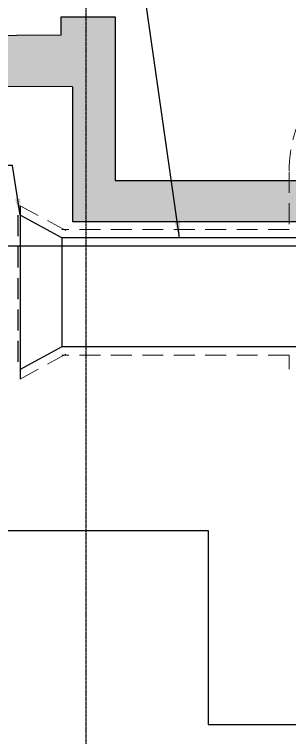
# Model space of a CAD drawing. Header units: inches. Extents: x 751443 to 884462, y -58136 to 349881.
# Drawn here: x 866938 to 868578, y 228209 to 232528 of the extents above; entities that cross this region are included whole.
import ezdxf

# ---------------------------------------------------------------- set-up
doc = ezdxf.new("R2010")
doc.units = ezdxf.units.IN
doc.header["$MEASUREMENT"] = 0
for name, pattern in [('CENTER', [50.79999999999998, 31.75, -6.349999999999998, 6.349999999999998, -6.349999999999998]), ('DASHED2', [9.524999999999995, 6.349999999999998, -3.174999999999998]), ('HIDDEN', [0.375, 0.25, -0.125]), ('xref-0B2_BOH$0$HIDDEN', [0.375, 0.25, -0.125])]:
    doc.linetypes.add(name, pattern=pattern)
for name, color, linetype in [('01-R-RDUCT', 3, 'Continuous'), ('AC-LEADER', 30, 'Continuous'), ('AXES', 8, 'CENTER'), ('HATCH', 8, 'Continuous'), ('sec', 8, 'DASHED2'), ('WALL', 8, 'Continuous')]:
    doc.layers.add(name, color=color, linetype=linetype)
doc.layers.add('M-S.DUCT', color=1, linetype='Continuous', lineweight=15)
doc.layers.add('M-TEXT.EX-D', color=2, linetype='Continuous', lineweight=15)
doc.styles.add('HOREA', font='arial.ttf')
doc.styles.add('ROMANS', font='romans')
doc.dimstyles.new('DIM 1-50', dxfattribs={"dimtxt": 210, "dimasz": 150, "dimexe": 0.18, "dimexo": 0.0625, "dimgap": 25, "dimtad": 0, "dimdec": 0, "dimzin": 0, "dimdsep": 46, "dimtxsty": 'HOREA', "dimblk": 'OBLIQUE', "dimcen": 0.09, "dimclrd": 256, "dimclre": 256, "dimclrt": 31, "dimadec": 0, "dimazin": 0, "dimtfac": 1, "dimtdec": 0, "dimtofl": 0, "dimtmove": 0, "dimatfit": 3, "dimfxl": 0, "dimtolj": 1, "dimtzin": 0, "dimarcsym": 0})
doc.dimstyles.new('POINTER', dxfattribs={"dimscale": 0, "dimtxt": 50, "dimasz": 100, "dimexe": 1, "dimexo": 0, "dimgap": 25, "dimtad": 0, "dimdec": 0, "dimzin": 12, "dimdsep": 46, "dimtxsty": 'ROMANS', "dimcen": 1, "dimclrd": 256, "dimclre": 256, "dimclrt": 3, "dimadec": 0, "dimazin": 0, "dimtfac": 1, "dimtdec": 0, "dimtofl": 0, "dimtmove": 0, "dimatfit": 3, "dimfxl": 0, "dimtolj": 1, "dimtzin": 12, "dimarcsym": 0})

# ---------------------------------------------------------------- blocks, each defined once
blk = doc.blocks.new('_Oblique')
at = {"color": 0, "linetype": 'ByBlock', "lineweight": -2}
blk.add_line((-0.5, -0.5), (0.5, 0.5), dxfattribs=at)

msp = doc.modelspace()

# ---------------------------------------------------------------- hatches: boundary and pattern name
at = {"layer": 'HATCH'}
h = msp.add_hatch(dxfattribs=at)
h.set_pattern_fill('ANSI31', color=256, style=0)
h.set_pattern_definition([(45, (233601.4974632828, -55778.03960103847), (-0.08838834764831843, 0.08838834764831845), [])])
edge = h.paths.add_edge_path()
edge.add_line((867284.6990897033, 232096.8617018046), (867284.6990897033, 231292.4748865997))
edge.add_line((867284.6990897033, 231292.4748865997), (871323.5151202462, 231292.4748865997))
edge.add_line((871323.5151202462, 231292.4748865997), (871323.5151202462, 231536.0577786301))
edge.add_line((871323.5151202462, 231536.0577786301), (867537.8962892547, 231536.0577786301))
edge.add_line((867537.8962892547, 231536.0577786301), (867537.8962892547, 232513.9134687851))
edge.add_line((867537.8962892547, 232513.9134687851), (867215.9667759306, 232513.9134687851))
edge.add_line((867215.9667759306, 232513.9134687851), (867215.9667759306, 232403.6330894238))
edge.add_arc((867118.7457521406, 215661.5072503616), 16742.40811647062, 89.66728886250996, 146.3236722127223)
edge.add_line((853185.9934906142, 224945.1834595685), (853016.9279183872, 224945.1834595687))
edge.add_line((853016.9279183872, 224945.1834595687), (853016.9279183872, 225873.3687452266))
edge.add_line((853016.9279183872, 225873.3687452266), (852904.3462016714, 225873.3687452266))
edge.add_line((852904.3462016714, 225873.3687452266), (852904.3462016714, 228044.0444604172))
edge.add_line((852904.3462016714, 228044.0444604172), (853144.1713359539, 228044.0444604172))
edge.add_line((853144.1713359539, 228044.0444604172), (853144.1713359539, 228939.7396846681))
edge.add_line((853144.1713359539, 228939.7396846681), (852631.3363780497, 228939.7396846681))
edge.add_line((852631.3363780497, 228939.7396846681), (852631.3363780497, 224068.6089301263))
edge.add_line((852631.3363780497, 224068.6089301263), (852995.3942447641, 224068.6089301263))
edge.add_arc((867118.7457521406, 215661.5072503617), 16436.19227360204, 89.42148477913832, 149.2362475429989, ccw=False)

# ---------------------------------------------------------------- linework, layer by layer
at = {"layer": '01-R-RDUCT'}
for p, q in [((866972.234746312, 231385.5041123174), (866972.234746312, 230350.7474761501)), ((867219.5195059723, 231193.1257942337), (866972.234746312, 231328.5018819578)), ((868625.2012516173, 231193.1257942337), (867219.5195059723, 231193.1257942337)), ((867219.5195059723, 231193.1257942337), (867219.5195059723, 230543.1257942337)), ((867219.5195059723, 230543.1257942337), (866972.234746312, 230407.7497065097)), ((868625.2012516173, 230543.1257942337), (867219.5195059723, 230543.1257942337))]:
    msp.add_line(p, q, dxfattribs=at)
at = {"layer": '01-R-RDUCT', "linetype": 'xref-0B2_BOH$0$HIDDEN', "ltscale": 500}
msp.add_line((866957.8305974619, 231328.5018819578), (866957.8305974619, 230407.7497065097), dxfattribs=at)
at = {"layer": 'AXES', "linetype": 'CENTER', "ltscale": 0.03}
msp.add_line((867365.466976396, 217956.31546143), (867365.4669763959, 236822.4506352996), dxfattribs=at)
at = {"layer": 'M-S.DUCT', "color": 8, "linetype": 'HIDDEN', "ltscale": 500}
for p, q in [((868575.2012516173, 231587.7093705838), (868575.2012516174, 231243.1257942338)), ((867243.5295395605, 231236.9837272344), (866972.234746312, 231385.5041123174)), ((868575.2012516174, 231243.1257942338), (867219.5195059723, 231243.1257942337)), ((867243.5295395605, 230499.2678612331), (866972.234746312, 230350.7474761501)), ((868575.2012516174, 230493.1257942337), (867219.5195059723, 230493.1257942337)), ((868575.2012516174, 230493.1257942337), (868575.2012516173, 230410.0500378802))]:
    msp.add_line(p, q, dxfattribs=at)
msp.add_arc((869375.2012516173, 231587.7093705838), 800, 90, 180, dxfattribs=at)
at = {"layer": 'sec', "linetype": 'ByBlock'}
for p, q in [((866892.765314513, 229446.8224941182), (868091.9634764335, 229446.8224941182)), ((868091.9634764335, 229446.8224941182), (868091.9634764335, 228287.8328244718)), ((868091.9634764335, 228287.8328244718), (869353.2188532377, 228287.8328244718))]:
    msp.add_line(p, q, dxfattribs=at)
msp.add_lwpolyline([(865192.765314513, 231146.8224941182), (869353.2188532377, 231146.8224941182), (869353.2188532377, 231146.8224941182)], dxfattribs=at)
msp.add_lwpolyline([(865192.765314513, 231146.8224941182), (869353.2188532377, 231146.8224941182), (869353.2188532377, 231146.8224941182)], dxfattribs=at)
at = {"layer": 'WALL', "color": 5}
for p, q in [((867215.9667759306, 232403.6330894238), (867215.9667759306, 232513.9134687851)), ((867215.9667759306, 232513.9134687851), (867537.8962892547, 232513.9134687851)), ((867537.8962892547, 232513.9134687851), (867537.8962892547, 231536.0577786301)), ((867284.6990897033, 232096.8617018051), (867284.6990897033, 231292.4748865997)), ((867537.8962892547, 231536.0577786301), (871323.5151202462, 231536.0577786301)), ((867284.6990897033, 231292.4748865997), (871323.5151202462, 231292.4748865997))]:
    msp.add_line(p, q, dxfattribs=at)
for radius, start, end in [(16742.40811647069, 89.66728886347565, 146.3236722143709), (16436.19227360209, 89.42148478014454, 149.2362475436851)]:
    msp.add_arc((867118.7457521405, 215661.5072503616), radius, start, end, dxfattribs=at)

# ---------------------------------------------------------------- leaders
at = {"layer": 'AC-LEADER'}
msp.add_leader([(867922.3603787948, 231193.1257942337), (867658.9064161046, 233044.2198950138), (865824.6817455421, 233044.2198950139)], dimstyle='DIM 1-50', dxfattribs=at)
at = {"layer": 'M-TEXT.EX-D', "color": 2}
msp.add_leader([(866972.234746312, 231328.5018819578, -3.6571258055e-06), (866925.0377149868, 231625.671154899, -3.6571258055e-06), (866746.4588802352, 231625.671154899, -3.6571258055e-06)], dimstyle='POINTER', override={"dimscale": 1, "dimclrd": 1, "dimclrt": 256, "dimfxl": 5, "dimfxlon": 1, "dimtfillclr": 256, "dimarcsym": 1}, dxfattribs=at)

doc.saveas('drawing.dxf')
